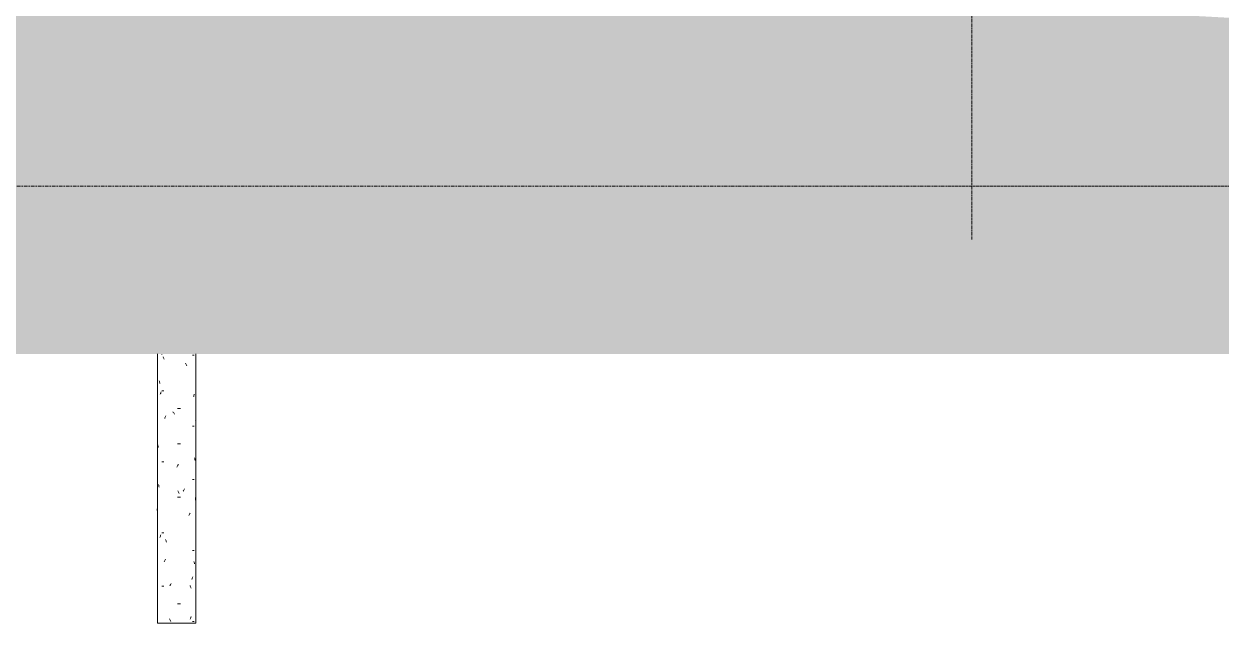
# Model space of a CAD drawing. Header units: millimetres. Extents: x 66 to 27871, y -4540 to 11619.
# Drawn here: x 14840 to 21682, y -4540 to -1112 of the extents above; entities that cross this region are included whole.
import ezdxf

# ---------------------------------------------------------------- set-up
doc = ezdxf.new("R2010")
doc.units = ezdxf.units.MM
doc.linetypes.add('Center', pattern=[40, 10, -5, 20, -5])
doc.linetypes.add('Grid Line', pattern=[22.225, 12.7, -3.175, 3.175, -3.175])
for name, color, linetype, lineweight in [('A-FLOR-LEVL', 51, 'Continuous', 9), ('C-TOPO', 7, 'Continuous', 9), ('S-COLS', 52, 'Continuous', 9), ('S-GRID', 1, 'Continuous', 9)]:
    doc.layers.add(name, color=color, linetype=linetype, lineweight=lineweight)

# ---------------------------------------------------------------- blocks, each defined once
blk = doc.blocks.new('FP_1_6-Coupe AA')
at = {"layer": 'S-COLS'}
for p, q in [((15602.4, -3000), (15602.4, -4540)), ((15628.7, -3000.6), (15627.4, -3004.2)), ((15803.8, -3007.2), (15812.2, -3007.2)), ((15822.4, -4540), (15822.4, -3000)), ((15636.5, -3019.6), (15635, -3016)), ((15638, -3023.3), (15636.5, -3019.6)), ((15639.6, -3026.9), (15638, -3023.3)), ((15641.2, -3030.5), (15639.6, -3026.9)), ((15765.9, -3056.8), (15764.1, -3053.2)), ((15767.8, -3060.4), (15765.9, -3056.8)), ((15769.6, -3064.1), (15767.8, -3060.4)), ((15771.4, -3067.7), (15769.6, -3064.1)), ((15614.1, -3158.4), (15613.2, -3154.8)), ((15615.1, -3162), (15614.1, -3158.4)), ((15616.1, -3165.7), (15615.1, -3162)), ((15617.2, -3169.3), (15616.1, -3165.7)), ((15627.6, -3210.4), (15639.4, -3210.4)), ((15620.4, -3227.3), (15619.3, -3231)), ((15621.6, -3223.7), (15620.4, -3227.3)), ((15622.8, -3220.1), (15621.6, -3223.7)), ((15624.1, -3216.5), (15622.8, -3220.1)), ((15809.9, -3241), (15808.9, -3244.6)), ((15810.9, -3237.3), (15809.9, -3241)), ((15811.8, -3233.7), (15810.9, -3237.3)), ((15812.7, -3230.1), (15811.8, -3233.7)), ((15602.8, -3297.2), (15602.6, -3293.6)), ((15603.1, -3300.8), (15602.8, -3297.2)), ((15603.5, -3304.5), (15603.1, -3300.8)), ((15603.9, -3308.1), (15603.5, -3304.5)), ((15693.6, -3334.4), (15691.5, -3330.8)), ((15695.7, -3338), (15693.6, -3334.4)), ((15697.8, -3341.6), (15695.7, -3338)), ((15699.9, -3345.3), (15697.8, -3341.6)), ((15717.9, -3312), (15734.6, -3312)), ((15646, -3366.1), (15644.3, -3369.8)), ((15647.7, -3362.5), (15646, -3366.1)), ((15649.4, -3358.9), (15647.7, -3362.5)), ((15651.2, -3355.2), (15649.4, -3358.9)), ((15803.8, -3413.6), (15812.2, -3413.6)), ((15821.7, -3379.7), (15821.3, -3383.4)), ((15822, -3376.1), (15821.7, -3379.7)), ((15822.2, -3372.5), (15822, -3376.1)), ((15822.4, -3368.9), (15822.2, -3372.5)), ((15822.9, -3459.4), (15822.9, -3455.9)), ((15605.6, -3524), (15605, -3520.3)), ((15606.1, -3527.6), (15605.6, -3524)), ((15606.7, -3531.2), (15606.1, -3527.6)), ((15607.4, -3534.9), (15606.7, -3531.2)), ((15717.9, -3515.2), (15734.6, -3515.2)), ((15627.6, -3616.8), (15639.4, -3616.8)), ((15816, -3598.4), (15815.3, -3594.7)), ((15816.7, -3602), (15816, -3598.4)), ((15817.4, -3605.6), (15816.7, -3602)), ((15818, -3609.2), (15817.4, -3605.6)), ((15716, -3643.7), (15713.9, -3647.3)), ((15718.1, -3640.1), (15716, -3643.7)), ((15720.2, -3636.4), (15718.1, -3640.1)), ((15722.3, -3632.8), (15720.2, -3636.4)), ((15609.9, -3750.8), (15609.1, -3747.1)), ((15610.7, -3754.4), (15609.9, -3750.8)), ((15611.6, -3758), (15610.7, -3754.4)), ((15612.5, -3761.6), (15611.6, -3758)), ((15803.8, -3718.4), (15812.2, -3718.4)), ((15717.9, -3820), (15734.6, -3820)), ((15720.9, -3787.9), (15718.8, -3784.3)), ((15723, -3791.6), (15720.9, -3787.9)), ((15725.1, -3795.2), (15723, -3791.6)), ((15727.2, -3798.8), (15725.1, -3795.2)), ((15752.4, -3782.5), (15750.5, -3786.1)), ((15754.4, -3778.9), (15752.4, -3782.5)), ((15756.3, -3775.2), (15754.4, -3778.9)), ((15758.2, -3771.6), (15756.3, -3775.2)), ((15820, -3825.1), (15819.5, -3821.5)), ((15820.4, -3828.8), (15820, -3825.1)), ((15820.9, -3832.4), (15820.4, -3828.8)), ((15601.9, -3889.5), (15601.8, -3885.9)), ((15602, -3893.2), (15601.9, -3889.5)), ((15602.2, -3896.8), (15602, -3893.2)), ((15602.4, -3900.4), (15602.2, -3896.8)), ((15821.3, -3836), (15820.9, -3832.4)), ((15784.3, -3921.3), (15782.7, -3924.9)), ((15785.9, -3917.7), (15784.3, -3921.3)), ((15787.5, -3914), (15785.9, -3917.7)), ((15789, -3910.4), (15787.5, -3914)), ((15621.9, -4035.6), (15620.7, -4039.2)), ((15627.6, -4023.2), (15639.4, -4023.2)), ((15618.4, -4046.5), (15617.3, -4050.1)), ((15619.6, -4042.8), (15618.4, -4046.5)), ((15620.7, -4039.2), (15619.6, -4042.8)), ((15650, -4065.5), (15648.3, -4061.9)), ((15651.8, -4069.1), (15650, -4065.5)), ((15653.5, -4072.8), (15651.8, -4069.1)), ((15655.3, -4076.4), (15653.5, -4072.8)), ((15822.3, -4051.9), (15822, -4048.3)), ((15822.5, -4055.5), (15822.3, -4051.9)), ((15822.7, -4059.2), (15822.5, -4055.5)), ((15822.8, -4062.8), (15822.7, -4059.2)), ((15803.8, -4124.8), (15812.2, -4124.8)), ((15643.1, -4185.2), (15641.5, -4188.9)), ((15644.8, -4181.6), (15643.1, -4185.2)), ((15646.5, -4178), (15644.8, -4181.6)), ((15648.2, -4174.4), (15646.5, -4178)), ((15812.1, -4190.7), (15811.2, -4187.1)), ((15813, -4194.3), (15812.1, -4190.7)), ((15813.9, -4198), (15813, -4194.3)), ((15814.7, -4201.6), (15813.9, -4198)), ((15800.5, -4286.8), (15799.3, -4290.5)), ((15801.8, -4283.2), (15800.5, -4286.8)), ((15803, -4279.6), (15801.8, -4283.2)), ((15804.2, -4276), (15803, -4279.6)), ((15627.6, -4328), (15639.4, -4328)), ((15675.6, -4324), (15673.7, -4327.7)), ((15677.6, -4320.4), (15675.6, -4324)), ((15679.6, -4316.8), (15677.6, -4320.4)), ((15681.7, -4313.1), (15679.6, -4316.8)), ((15790.6, -4329.5), (15789.1, -4325.9)), ((15792.1, -4333.1), (15790.6, -4329.5)), ((15793.6, -4336.7), (15792.1, -4333.1)), ((15795, -4340.4), (15793.6, -4336.7)), ((15717.9, -4429.6), (15734.6, -4429.6)), ((15674.3, -4519.1), (15672.3, -4515.4)), ((15791.6, -4513.6), (15790.2, -4517.3)), ((15793.1, -4510), (15791.6, -4513.6)), ((15794.5, -4506.4), (15793.1, -4510)), ((15795.9, -4502.7), (15794.5, -4506.4)), ((15676.3, -4522.7), (15674.3, -4519.1)), ((15678.3, -4526.3), (15676.3, -4522.7)), ((15680.3, -4530), (15678.3, -4526.3)), ((15803.8, -4531.2), (15812.2, -4531.2))]:
    blk.add_line(p, q, dxfattribs=at)
blk = doc.blocks.new('Concrete Round - 220mm-768088-Coupe AA')
at = {"layer": 'S-COLS'}
blk.add_line((15822.4, -4540), (15602.4, -4540), dxfattribs=at)
blk.add_blockref('FP_1_6-Coupe AA', (0, 0), dxfattribs=at)

msp = doc.modelspace()

# ---------------------------------------------------------------- hatches: boundary and pattern name
at = {"layer": 'C-TOPO'}
for points in [[(15303.634, -3000), (20820.354, -3000), (20820.354, -920.16), (20497.354, -920.16), (20497.354, -970), (14592.354, -970), (14592.354, -920.16), (14392.354, -920.16), (14392.354, -3000)], [(26028.544, -3000), (27583.655, -3000), (27583.655, -1239.073), (26323.183, -1179.205), (26028.544, -1125.316), (24320.354, -1100), (22154.991, -1100), (20820.354, -1027.995), (20820.354, -3000), (24320.354, -3000)]]:
    msp.add_hatch(color=10, dxfattribs=at).paths.add_polyline_path(points)

# ---------------------------------------------------------------- linework, layer by layer
at = {"layer": 'A-FLOR-LEVL', "linetype": 'Center'}
msp.add_line((65.92, -2040), (24734.922, -2040), dxfattribs=at)
at = {"layer": 'S-GRID', "linetype": 'Grid Line'}
msp.add_line((20257.354, -2344.8), (20257.354, 11268.549), dxfattribs=at)

# ---------------------------------------------------------------- block references
at = {"layer": 'S-COLS'}
msp.add_blockref('Concrete Round - 220mm-768088-Coupe AA', (0, 0), dxfattribs=at)

doc.saveas('drawing.dxf')
